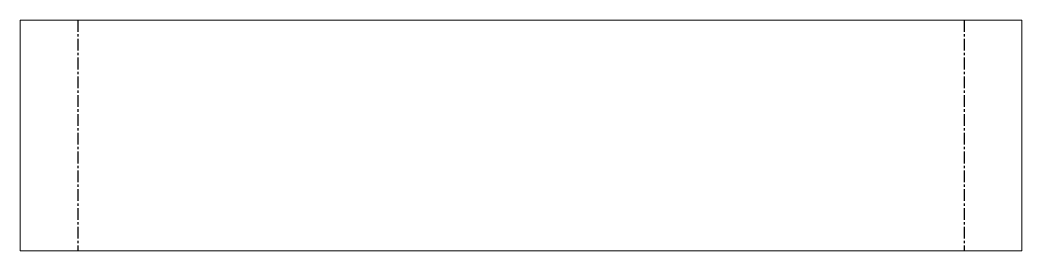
# Model space of a CAD drawing. Header units: millimetres. Extents: x -541 to 541, y 0 to 250.
import ezdxf

# ---------------------------------------------------------------- set-up
doc = ezdxf.new("R2010")
doc.units = ezdxf.units.MM
doc.linetypes.add('CENTERX2', pattern=[20.32, 12.7, -2.54, 2.54, -2.54])

msp = doc.modelspace()

# ---------------------------------------------------------------- linework, layer by layer
at = {"color": 7, "linetype": 'Continuous', "lineweight": 15}
for p, q in [((-540.6, 249.6), (-540.6, 0)), ((540.6, 249.6), (-540.6, 249.6)), ((540.6, 249.6), (540.6, 0)), ((540.6, 0), (-540.6, 0))]:
    msp.add_line(p, q, dxfattribs=at)
at = {"color": 7, "linetype": 'CENTERX2'}
for p, q in [((-478.4, 249.6), (-478.4, 0)), ((478.4, 249.6), (478.4, 0))]:
    msp.add_line(p, q, dxfattribs=at)

doc.saveas('drawing.dxf')
